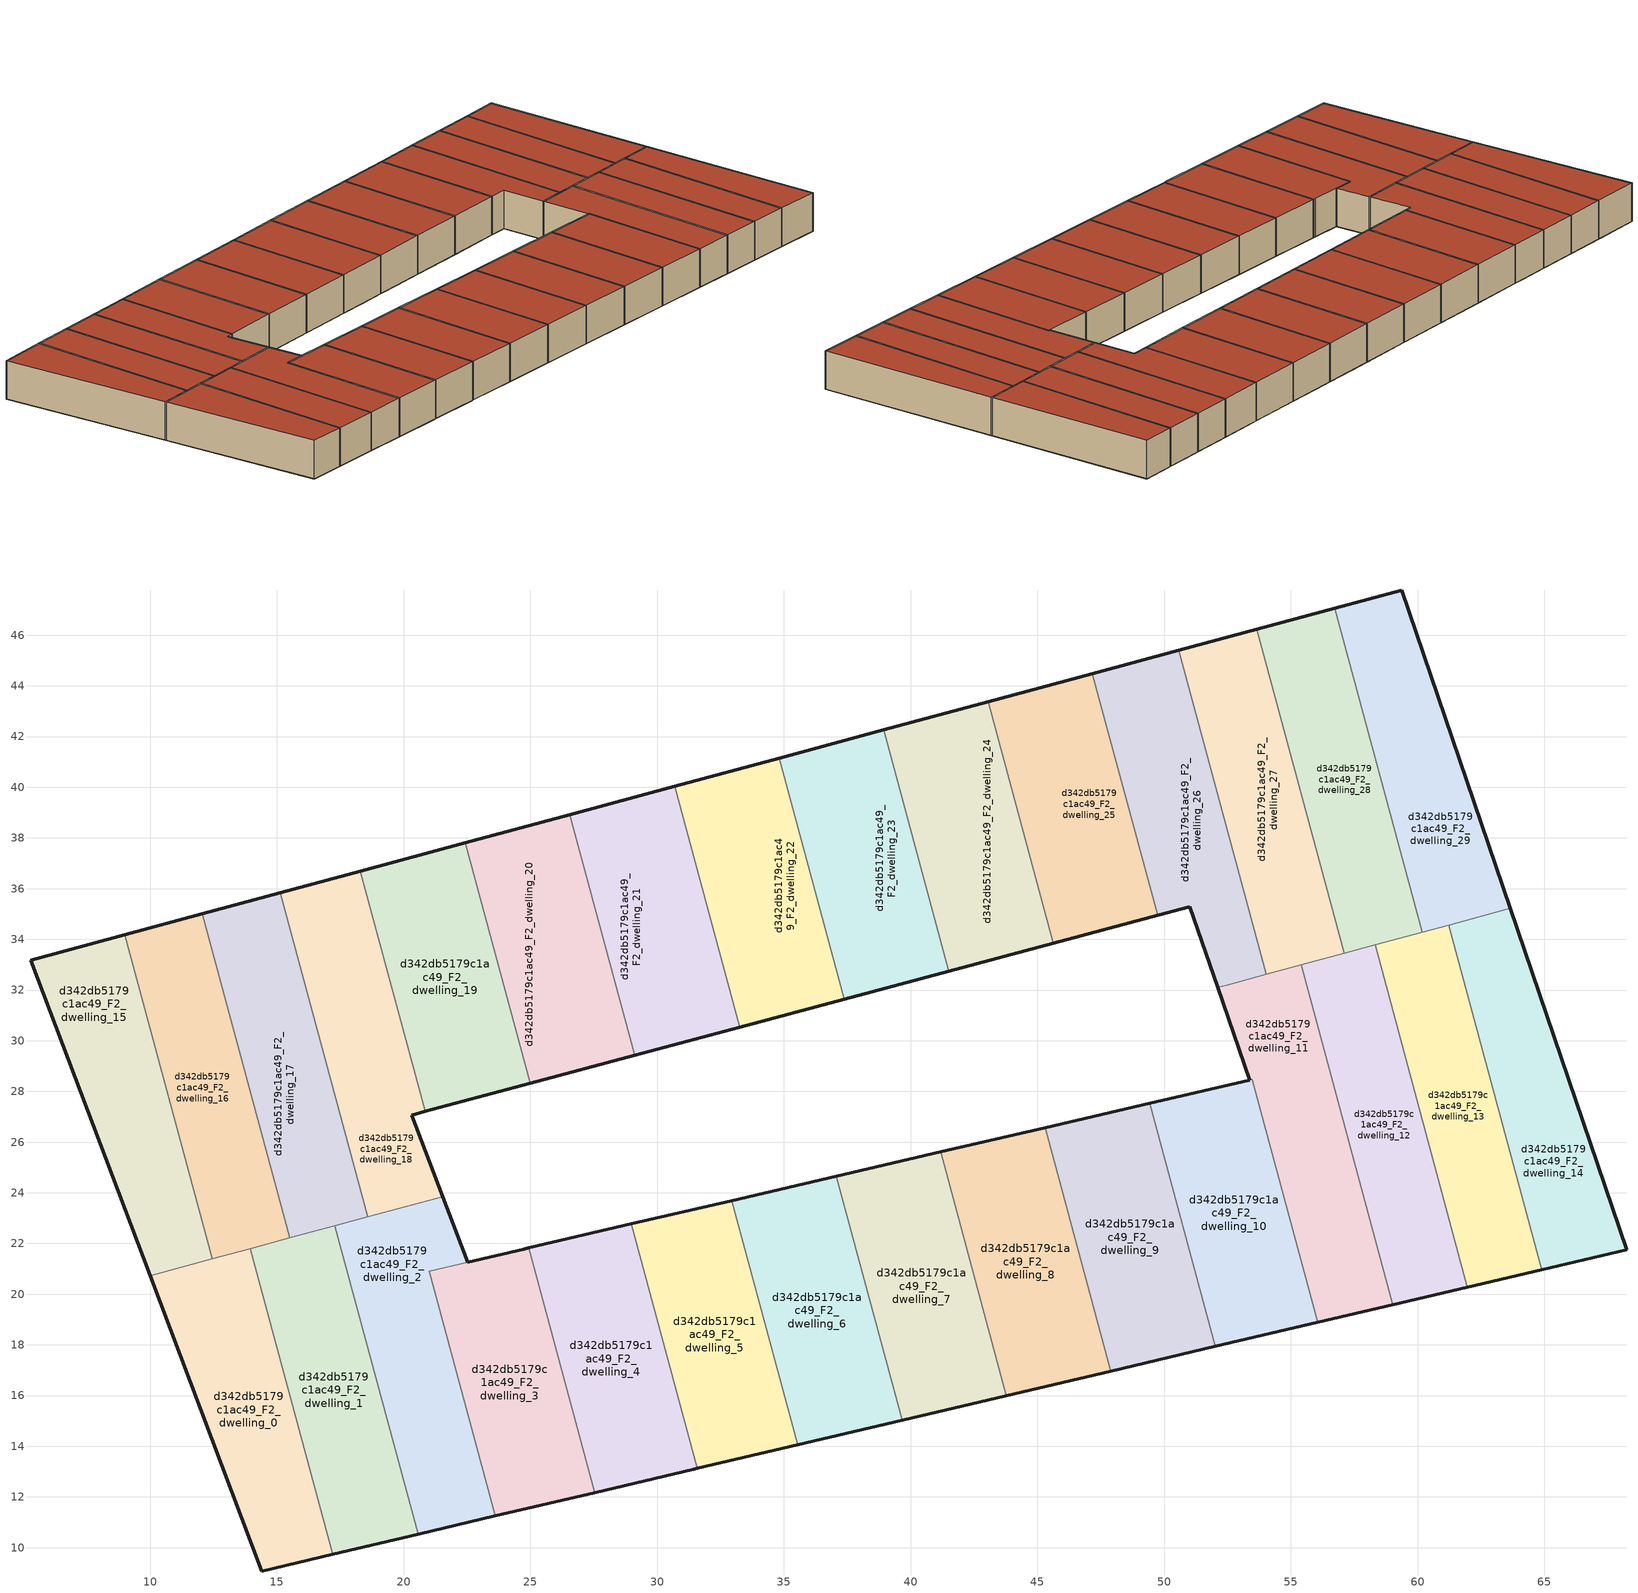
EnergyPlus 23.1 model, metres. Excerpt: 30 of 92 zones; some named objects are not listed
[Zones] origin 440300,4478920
d342db5179c1ac49_F2_dwelling_0
 floor to d342db5179c1ac49_F1_dwelling_0 (EU_floor_Construction): 17.21,9.74 13.95,21.8 10,20.73 14.4,9.08 z6
 wall outside (EU_wall_Construction): 17.21,9.74 14.4,9.08 10,20.73 z6:9
 wall to d342db5179c1ac49_F2_dwelling_1 (EU_wall_Construction): 13.95,21.8 17.21,9.74 z6:9
 wall to d342db5179c1ac49_F2_dwelling_15 (EU_wall_Construction): 10,20.73 12.44,21.39 z6:9
 wall to d342db5179c1ac49_F2_dwelling_16 (EU_wall_Construction): 12.44,21.39 13.95,21.8 z6:9
 roof outside (EU_roof_Construction): 13.95,21.8 17.21,9.74 14.4,9.08 10,20.73 z9
d342db5179c1ac49_F2_dwelling_1
 floor to d342db5179c1ac49_F1_dwelling_1 (EU_floor_Construction): 20.57,10.53 17.29,22.7 13.95,21.8 17.21,9.74 z6
 wall outside (EU_wall_Construction): 20.57,10.53 17.21,9.74 z6:9
 wall to d342db5179c1ac49_F2_dwelling_2 (EU_wall_Construction): 17.29,22.7 20.57,10.53 z6:9
 wall to d342db5179c1ac49_F2_dwelling_17 (EU_wall_Construction): 15.51,22.22 17.29,22.7 z6:9
 wall to d342db5179c1ac49_F2_dwelling_16 (EU_wall_Construction): 13.95,21.8 15.51,22.22 z6:9
 roof outside (EU_roof_Construction): 17.29,22.7 20.57,10.53 17.21,9.74 13.95,21.8 z9
d342db5179c1ac49_F2_dwelling_10
 floor to d342db5179c1ac49_F1_dwelling_10 (EU_floor_Construction): 56.06,18.89 53.48,28.47 53.37,28.45 49.43,27.53 52.02,17.94 z6
 wall outside (EU_wall_Construction): 49.43,27.53 53.37,28.45 / 56.06,18.89 52.02,17.94 z6:9; 53.38,28.45,9 53.37,28.45,6 53.38,28.45,6
 wall to d342db5179c1ac49_F2_dwelling_9 (EU_wall_Construction): 52.02,17.94 49.43,27.53 z6:9
 wall to d342db5179c1ac49_F2_dwelling_11 (EU_wall_Construction): 53.38,28.45 53.48,28.47 56.06,18.89 z6:9
 roof outside (EU_roof_Construction): 53.48,28.47 56.06,18.89 52.02,17.94 49.43,27.53 53.38,28.45 z9
d342db5179c1ac49_F2_dwelling_11
 floor to d342db5179c1ac49_F1_dwelling_11 (EU_floor_Construction): 59.03,19.59 55.41,32.99 52.47,32.2 52.12,32.1 53.38,28.45 53.48,28.47 56.06,18.89 z6
 wall outside (EU_wall_Construction): 53.38,28.45 52.12,32.1 / 59.03,19.59 56.06,18.89 z6:9
 wall to d342db5179c1ac49_F2_dwelling_12 (EU_wall_Construction): 55.41,32.99 59.03,19.59 z6:9
 wall to d342db5179c1ac49_F2_dwelling_26 (EU_wall_Construction): 52.12,32.1 52.47,32.2 54.04,32.62 z6:9
 wall to d342db5179c1ac49_F2_dwelling_27 (EU_wall_Construction): 54.04,32.62 55.41,32.99 z6:9
 roof outside (EU_roof_Construction): 55.41,32.99 59.03,19.59 56.06,18.89 53.48,28.47 53.38,28.45 52.12,32.1 52.47,32.2 z9
d342db5179c1ac49_F2_dwelling_12
 floor to d342db5179c1ac49_F1_dwelling_12 (EU_floor_Construction): 61.97,20.28 58.33,33.78 55.41,32.99 59.03,19.59 z6
 wall outside (EU_wall_Construction): 61.97,20.28 59.03,19.59 z6:9
 wall to d342db5179c1ac49_F2_dwelling_13 (EU_wall_Construction): 58.33,33.78 61.97,20.28 z6:9
 wall to d342db5179c1ac49_F2_dwelling_28 (EU_wall_Construction): 57.11,33.45 58.33,33.78 z6:9
 wall to d342db5179c1ac49_F2_dwelling_27 (EU_wall_Construction): 55.41,32.99 57.11,33.45 z6:9
 roof outside (EU_roof_Construction): 58.33,33.78 61.97,20.28 59.03,19.59 55.41,32.99 z9
d342db5179c1ac49_F2_dwelling_13
 floor to d342db5179c1ac49_F1_dwelling_13 (EU_floor_Construction): 64.89,20.97 61.22,34.56 58.33,33.78 61.97,20.28 z6
 wall outside (EU_wall_Construction): 64.89,20.97 61.97,20.28 z6:9
 wall to d342db5179c1ac49_F2_dwelling_14 (EU_wall_Construction): 61.22,34.56 64.89,20.97 z6:9
 wall to d342db5179c1ac49_F2_dwelling_29 (EU_wall_Construction): 60.18,34.28 61.22,34.56 z6:9
 wall to d342db5179c1ac49_F2_dwelling_28 (EU_wall_Construction): 58.33,33.78 60.18,34.28 z6:9
 roof outside (EU_roof_Construction): 61.22,34.56 64.89,20.97 61.97,20.28 58.33,33.78 z9
d342db5179c1ac49_F2_dwelling_14
 floor to d342db5179c1ac49_F1_dwelling_14 (EU_floor_Construction): 68.24,21.76 63.66,35.22 61.22,34.56 64.89,20.97 z6
 wall outside (EU_wall_Construction): 63.66,35.22 68.24,21.76 64.89,20.97 z6:9
 wall to d342db5179c1ac49_F2_dwelling_29 (EU_wall_Construction): 61.23,34.56 63.66,35.22 z6:9
 roof outside (EU_roof_Construction): 63.66,35.22 68.24,21.76 64.89,20.97 61.22,34.56 z9
d342db5179c1ac49_F2_dwelling_15
 floor to d342db5179c1ac49_F1_dwelling_15 (EU_floor_Construction): 12.25,21.34 8.8,34.13 5.29,33.18 10,20.73 z6
 floor to d342db5179c1ac49_F1_dwelling_16 (EU_floor_Construction): 12.44,21.39 8.99,34.18 8.8,34.13 12.25,21.34 z6
 wall outside (EU_wall_Construction): 10,20.73 5.29,33.18 8.99,34.18 z6:9
 wall to d342db5179c1ac49_F2_dwelling_16 (EU_wall_Construction): 8.99,34.18 12.44,21.39 z6:9
 roof outside (EU_roof_Construction): 8.99,34.18 12.44,21.39 10,20.73 5.29,33.18 z9
d342db5179c1ac49_F2_dwelling_16
 floor to d342db5179c1ac49_F1_dwelling_16 (EU_floor_Construction): 15.13,22.12 11.67,34.91 8.99,34.18 12.44,21.39 z6
 floor to d342db5179c1ac49_F1_dwelling_17 (EU_floor_Construction): 15.51,22.22 12.06,35.01 11.67,34.91 15.13,22.12 z6
 wall outside (EU_wall_Construction): 8.99,34.18 12.06,35.01 z6:9
 wall to d342db5179c1ac49_F2_dwelling_17 (EU_wall_Construction): 12.06,35.01 15.51,22.22 z6:9
 roof outside (EU_roof_Construction): 12.06,35.01 15.51,22.22 12.44,21.39 8.99,34.18 z9
d342db5179c1ac49_F2_dwelling_17
 floor to d342db5179c1ac49_F1_dwelling_18 (EU_floor_Construction): 18.58,23.05 15.13,35.84 14.55,35.68 18,22.89 z6
 floor adiabatic (EU_floor_Construction): 18.58,23.05 18,22.89 14.55,35.68 15.13,35.84 12.06,35.01 15.51,22.22 z6
 wall outside (EU_wall_Construction): 12.06,35.01 15.13,35.84 z6:9
 wall to d342db5179c1ac49_F2_dwelling_18 (EU_wall_Construction): 15.13,35.84 18.58,23.05 z6:9
 wall to d342db5179c1ac49_F2_dwelling_2 (EU_wall_Construction): 18.58,23.05 17.29,22.7 z6:9
 roof outside (EU_roof_Construction): 15.13,35.84 18.58,23.05 15.51,22.22 12.06,35.01 z9
d342db5179c1ac49_F2_dwelling_18
 floor to d342db5179c1ac49_F1_dwelling_18 (EU_floor_Construction): 21.55,23.85 20.32,27.07 19.99,26.98 17.43,36.46 15.13,35.84 18.58,23.05 z6
 floor to d342db5179c1ac49_F1_dwelling_19 (EU_floor_Construction): 20.85,27.21 18.29,36.69 17.43,36.46 19.99,26.99 z6
 wall outside (EU_wall_Construction): 15.13,35.84 18.29,36.69 / 20.85,27.21 20.32,27.07 21.55,23.85 z6:9
 wall to d342db5179c1ac49_F2_dwelling_19 (EU_wall_Construction): 18.29,36.69 20.85,27.21 z6:9
 wall to d342db5179c1ac49_F2_dwelling_2 (EU_wall_Construction): 21.55,23.85 18.58,23.05 z6:9
 roof outside (EU_roof_Construction): 18.29,36.69 20.85,27.21 20.32,27.07 21.55,23.85 18.58,23.05 15.13,35.84 z9
d342db5179c1ac49_F2_dwelling_19
 floor adiabatic (EU_floor_Construction): 24.99,28.32 22.43,37.81 18.29,36.69 20.85,27.21 z6
 wall outside (EU_wall_Construction): 18.29,36.69 22.43,37.81 / 24.99,28.32 20.85,27.21 z6:9
 wall to d342db5179c1ac49_F2_dwelling_20 (EU_wall_Construction): 22.43,37.81 24.99,28.32 z6:9
 roof outside (EU_roof_Construction): 22.43,37.81 24.99,28.32 20.85,27.21 18.29,36.69 z9
d342db5179c1ac49_F2_dwelling_2
 floor to d342db5179c1ac49_F1_dwelling_2 (EU_floor_Construction): 23.62,11.25 21.01,20.91 22.53,21.27 21.55,23.85 17.29,22.7 20.57,10.53 z6
 wall outside (EU_wall_Construction): 21.55,23.85 22.53,21.27 / 23.62,11.25 20.57,10.53 z6:9
 wall to d342db5179c1ac49_F2_dwelling_3 (EU_wall_Construction): 22.53,21.27 21.01,20.91 23.62,11.25 z6:9
 roof outside (EU_roof_Construction): 21.55,23.85 22.53,21.27 21.01,20.91 23.62,11.25 20.57,10.53 17.29,22.7 z9
d342db5179c1ac49_F2_dwelling_20
 floor adiabatic (EU_floor_Construction): 27.57,29.01 25.01,38.51 22.43,37.81 24.99,28.32 z6
 floor to d342db5179c1ac49_F1_dwelling_21 (EU_floor_Construction): 29.12,29.42 26.56,38.92 25.01,38.51 27.57,29.01 z6
 wall outside (EU_wall_Construction): 22.43,37.81 26.56,38.92 / 29.12,29.42 24.99,28.32 z6:9
 wall to d342db5179c1ac49_F2_dwelling_21 (EU_wall_Construction): 26.56,38.92 29.12,29.42 z6:9
 roof outside (EU_roof_Construction): 26.56,38.92 29.12,29.42 24.99,28.32 22.43,37.81 z9
d342db5179c1ac49_F2_dwelling_21
 floor to d342db5179c1ac49_F1_dwelling_21 (EU_floor_Construction): 31.45,30.05 28.88,39.55 26.56,38.92 29.12,29.42 z6
 floor to d342db5179c1ac49_F1_dwelling_22 (EU_floor_Construction): 33.26,30.53 30.69,40.04 28.88,39.55 31.45,30.05 z6
 wall outside (EU_wall_Construction): 26.56,38.92 30.69,40.04 / 33.26,30.53 29.12,29.42 z6:9
 wall to d342db5179c1ac49_F2_dwelling_22 (EU_wall_Construction): 30.69,40.04 33.26,30.53 z6:9
 roof outside (EU_roof_Construction): 30.69,40.04 33.26,30.53 29.12,29.42 26.56,38.92 z9
d342db5179c1ac49_F2_dwelling_22
 floor to d342db5179c1ac49_F1_dwelling_22 (EU_floor_Construction): 35.32,31.08 32.75,40.6 30.69,40.04 33.26,30.53 z6
 floor to d342db5179c1ac49_F1_dwelling_23 (EU_floor_Construction): 37.38,31.63 34.82,41.15 32.75,40.6 35.32,31.08 z6
 wall outside (EU_wall_Construction): 30.69,40.04 34.82,41.15 / 37.38,31.63 33.26,30.53 z6:9
 wall to d342db5179c1ac49_F2_dwelling_23 (EU_wall_Construction): 34.82,41.15 37.38,31.63 z6:9
 roof outside (EU_roof_Construction): 34.82,41.15 37.38,31.63 33.26,30.53 30.69,40.04 z9
d342db5179c1ac49_F2_dwelling_23
 floor to d342db5179c1ac49_F1_dwelling_24 (EU_floor_Construction): 41.51,32.74 38.94,42.26 36.62,41.64 39.19,32.12 z6
 floor to d342db5179c1ac49_F1_dwelling_23 (EU_floor_Construction): 39.19,32.12 36.62,41.64 34.82,41.15 37.38,31.63 z6
 wall outside (EU_wall_Construction): 34.82,41.15 38.94,42.26 / 41.51,32.74 37.38,31.63 z6:9
 wall to d342db5179c1ac49_F2_dwelling_24 (EU_wall_Construction): 38.94,42.26 41.51,32.74 z6:9
 roof outside (EU_roof_Construction): 38.94,42.26 41.51,32.74 37.38,31.63 34.82,41.15 z9
d342db5179c1ac49_F2_dwelling_24
 floor to d342db5179c1ac49_F1_dwelling_24 (EU_floor_Construction): 43.05,33.15 40.48,42.68 38.94,42.26 41.51,32.74 z6
 floor to d342db5179c1ac49_F1_dwelling_25 (EU_floor_Construction): 45.63,33.84 43.05,43.38 40.48,42.68 43.05,33.15 z6
 wall outside (EU_wall_Construction): 38.94,42.26 43.05,43.38 / 45.63,33.84 41.51,32.74 z6:9
 wall to d342db5179c1ac49_F2_dwelling_25 (EU_wall_Construction): 43.05,43.38 45.63,33.84 z6:9
 roof outside (EU_roof_Construction): 43.05,43.38 45.63,33.84 41.51,32.74 38.94,42.26 z9
d342db5179c1ac49_F2_dwelling_25
 floor to d342db5179c1ac49_F1_dwelling_25 (EU_floor_Construction): 46.91,34.18 44.34,43.72 43.05,43.38 45.63,33.84 z6
 floor to d342db5179c1ac49_F1_dwelling_26 (EU_floor_Construction): 49.74,34.94 47.17,44.49 44.34,43.72 46.91,34.18 z6
 wall outside (EU_wall_Construction): 43.05,43.38 47.17,44.49 / 49.74,34.94 45.63,33.84 z6:9
 wall to d342db5179c1ac49_F2_dwelling_26 (EU_wall_Construction): 47.17,44.49 49.74,34.94 z6:9
 roof outside (EU_roof_Construction): 47.17,44.49 49.74,34.94 45.63,33.84 43.05,43.38 z9
d342db5179c1ac49_F2_dwelling_26
 floor to d342db5179c1ac49_F1_dwelling_27 (EU_floor_Construction): 54.04,32.62 50.59,45.41 48.2,44.76 50.77,35.22 51.02,35.28 52.12,32.1 z6
 floor to d342db5179c1ac49_F1_dwelling_26 (EU_floor_Construction): 50.77,35.22 48.2,44.76 47.17,44.49 49.74,34.94 z6
 wall outside (EU_wall_Construction): 52.12,32.1 51.02,35.28 49.74,34.94 / 47.17,44.49 50.59,45.41 z6:9
 wall to d342db5179c1ac49_F2_dwelling_27 (EU_wall_Construction): 50.59,45.41 54.04,32.62 z6:9
 roof outside (EU_roof_Construction): 50.59,45.41 54.04,32.62 52.12,32.1 51.02,35.28 49.74,34.94 47.17,44.49 z9
d342db5179c1ac49_F2_dwelling_27
 floor to d342db5179c1ac49_F1_dwelling_28 (EU_floor_Construction): 57.11,33.45 53.66,46.24 51.16,45.57 54.62,32.78 z6
 floor to d342db5179c1ac49_F1_dwelling_27 (EU_floor_Construction): 54.62,32.78 51.16,45.57 50.59,45.41 54.04,32.62 z6
 wall outside (EU_wall_Construction): 50.59,45.41 53.66,46.24 z6:9
 wall to d342db5179c1ac49_F2_dwelling_28 (EU_wall_Construction): 53.66,46.24 57.11,33.45 z6:9
 roof outside (EU_roof_Construction): 53.66,46.24 57.11,33.45 54.04,32.62 50.59,45.41 z9
d342db5179c1ac49_F2_dwelling_28
 floor to d342db5179c1ac49_F1_dwelling_28 (EU_floor_Construction): 57.49,33.55 54.04,46.34 53.66,46.24 57.11,33.45 z6
 floor to d342db5179c1ac49_F1_dwelling_29 (EU_floor_Construction): 60.18,34.28 56.73,47.07 54.04,46.34 57.49,33.55 z6
 wall outside (EU_wall_Construction): 53.66,46.24 56.73,47.07 z6:9
 wall to d342db5179c1ac49_F2_dwelling_29 (EU_wall_Construction): 56.73,47.07 60.18,34.28 z6:9
 roof outside (EU_roof_Construction): 56.73,47.07 60.18,34.28 57.11,33.45 53.66,46.24 z9
d342db5179c1ac49_F2_dwelling_29
 floor to d342db5179c1ac49_F1_dwelling_30 (EU_floor_Construction): 63.66,35.22 59.38,47.78 56.92,47.12 60.37,34.33 z6
 floor to d342db5179c1ac49_F1_dwelling_29 (EU_floor_Construction): 60.37,34.33 56.92,47.12 56.73,47.07 60.18,34.28 z6
 wall outside (EU_wall_Construction): 56.73,47.07 59.38,47.78 63.66,35.22 z6:9
 roof outside (EU_roof_Construction): 59.38,47.78 63.66,35.22 60.18,34.28 56.73,47.07 z9
d342db5179c1ac49_F2_dwelling_3
 floor to d342db5179c1ac49_F1_dwelling_3 (EU_floor_Construction): 27.34,12.13 24.73,21.78 21.01,20.91 23.62,11.25 z6
 floor to d342db5179c1ac49_F1_dwelling_4 (EU_floor_Construction): 27.53,12.17 24.93,21.83 24.73,21.78 27.34,12.13 z6
 wall outside (EU_wall_Construction): 22.53,21.27 24.73,21.78 24.93,21.83 / 27.53,12.17 23.62,11.25 z6:9
 wall to d342db5179c1ac49_F2_dwelling_4 (EU_wall_Construction): 24.93,21.83 27.53,12.17 z6:9
 roof outside (EU_roof_Construction): 24.93,21.83 27.53,12.17 23.62,11.25 21.01,20.91 24.73,21.78 z9
d342db5179c1ac49_F2_dwelling_4
 floor to d342db5179c1ac49_F1_dwelling_4 (EU_floor_Construction): 31.44,13.09 28.84,22.74 24.93,21.83 27.53,12.17 z6
 floor to d342db5179c1ac49_F1_dwelling_5 (EU_floor_Construction): 31.59,13.13 28.99,22.77 28.84,22.74 31.44,13.09 z6
 wall outside (EU_wall_Construction): 31.59,13.12 31.44,13.09 27.53,12.17 / 24.93,21.83 28.99,22.77 z6:9
 wall to d342db5179c1ac49_F2_dwelling_5 (EU_wall_Construction): 28.99,22.77 31.59,13.12 z6:9
 roof outside (EU_roof_Construction): 28.99,22.77 31.59,13.12 31.44,13.09 27.53,12.17 24.93,21.83 z9
d342db5179c1ac49_F2_dwelling_5
 floor to d342db5179c1ac49_F1_dwelling_5 (EU_floor_Construction): 35.55,14.06 32.95,23.69 28.99,22.77 31.59,13.13 z6
 wall outside (EU_wall_Construction): 35.55,14.06 31.59,13.12 / 28.99,22.77 32.95,23.69 z6:9
 wall to d342db5179c1ac49_F2_dwelling_6 (EU_wall_Construction): 32.95,23.69 35.55,14.06 z6:9
 roof outside (EU_roof_Construction): 32.95,23.69 35.55,14.06 31.59,13.12 28.99,22.77 z9
d342db5179c1ac49_F2_dwelling_6
 floor to d342db5179c1ac49_F1_dwelling_6 (EU_floor_Construction): 39.66,15.03 37.06,24.65 32.95,23.69 35.55,14.06 z6
 wall outside (EU_wall_Construction): 32.95,23.69 37.06,24.65 / 39.66,15.03 35.55,14.06 z6:9
 wall to d342db5179c1ac49_F2_dwelling_7 (EU_wall_Construction): 37.06,24.65 39.66,15.03 z6:9
 roof outside (EU_roof_Construction): 37.06,24.65 39.66,15.03 35.55,14.06 32.95,23.69 z9
d342db5179c1ac49_F2_dwelling_7
 floor to d342db5179c1ac49_F1_dwelling_7 (EU_floor_Construction): 43.78,16 41.18,25.61 37.06,24.65 39.66,15.03 z6
 wall outside (EU_wall_Construction): 37.06,24.65 41.18,25.61 / 43.78,16 39.66,15.03 z6:9
 wall to d342db5179c1ac49_F2_dwelling_8 (EU_wall_Construction): 41.18,25.61 43.78,16 z6:9
 roof outside (EU_roof_Construction): 41.18,25.61 43.78,16 39.66,15.03 37.06,24.65 z9
d342db5179c1ac49_F2_dwelling_8
 floor to d342db5179c1ac49_F1_dwelling_8 (EU_floor_Construction): 47.9,16.97 45.3,26.57 41.18,25.61 43.78,16 z6
 wall outside (EU_wall_Construction): 41.18,25.61 45.3,26.57 / 47.9,16.97 43.78,16 z6:9
 wall to d342db5179c1ac49_F2_dwelling_9 (EU_wall_Construction): 45.3,26.57 47.9,16.97 z6:9
 roof outside (EU_roof_Construction): 45.3,26.57 47.9,16.97 43.78,16 41.18,25.61 z9
d342db5179c1ac49_F2_dwelling_9
 floor to d342db5179c1ac49_F1_dwelling_9 (EU_floor_Construction): 52.02,17.94 49.43,27.53 45.3,26.57 47.9,16.97 z6
 wall outside (EU_wall_Construction): 45.3,26.57 49.43,27.53 / 52.02,17.94 47.9,16.97 z6:9
 roof outside (EU_roof_Construction): 49.43,27.53 52.02,17.94 47.9,16.97 45.3,26.57 z9
[Building]
EU S2 Campaign: North Axis=0; Terrain=City; Solar Distribution=FullExterior
[Site:Location]
Madrid: Latitude=40.5; Longitude=-3.5; Time Zone=1; Elevation=609
[SizingPeriod:WeatherFileDays]
AnnualSizingPeriod: Begin Month=1; Begin Day of Month=1; End Month=12; End Day of Month=31; Day of Week for Start Day=Monday; Use Weather File Daylight Saving Period=No; Use Weather File Rain and Snow Indicators=No
[MATERIAL]
EU_InternalMass_Material: Roughness=MediumRough; Thickness=0.1; Conductivity=1; Density=1800; Specific Heat=900; Thermal Absorptance=0.9; Solar Absorptance=0.7; Visible Absorptance=0.7
[MATERIAL:NOMASS] Roughness=MediumRough; Thermal Absorptance=0.9; Solar Absorptance=0.7; Visible Absorptance=0.7
Name | Thermal Resistance
EU_wall_NoMass | 1.60022
EU_roof_NoMass | 1.57597
EU_floor_NoMass | 0.470652
[CONSTRUCTION]
EU_wall_Construction: EU_wall_NoMass
EU_roof_Construction: EU_roof_NoMass
EU_floor_Construction: EU_floor_NoMass
EU_InternalMass_Construction: EU_InternalMass_Material
[ZONE] Type=1; Multiplier=1; Ceiling Height=autocalculate; Floor Area=autocalculate; Part of Total Floor Area=Yes
Name | Volume
d342db5179c1ac49_F2_dwelling_0 | 130.05
d342db5179c1ac49_F2_dwelling_1 | 130.138
d342db5179c1ac49_F2_dwelling_10 | 123.63
d342db5179c1ac49_F2_dwelling_11 | 129.029
d342db5179c1ac49_F2_dwelling_12 | 126.326
d342db5179c1ac49_F2_dwelling_13 | 126.302
d342db5179c1ac49_F2_dwelling_14 | 126.346
d342db5179c1ac49_F2_dwelling_15 | 126.304
d342db5179c1ac49_F2_dwelling_16; d342db5179c1ac49_F2_dwelling_17; d342db5179c1ac49_F2_dwelling_27; d342db5179c1ac49_F2_dwelling_28 | 126.333
d342db5179c1ac49_F2_dwelling_18 | 126.328
d342db5179c1ac49_F2_dwelling_19; d342db5179c1ac49_F2_dwelling_25 | 126.315
d342db5179c1ac49_F2_dwelling_2 | 130.365
d342db5179c1ac49_F2_dwelling_20; d342db5179c1ac49_F2_dwelling_8 | 126.316
d342db5179c1ac49_F2_dwelling_21; d342db5179c1ac49_F2_dwelling_24 | 126.322
d342db5179c1ac49_F2_dwelling_22 | 126.339
d342db5179c1ac49_F2_dwelling_23 | 126.318
d342db5179c1ac49_F2_dwelling_26 | 126.327
d342db5179c1ac49_F2_dwelling_29; d342db5179c1ac49_F2_dwelling_9 | 126.312
d342db5179c1ac49_F2_dwelling_3 | 120.693
d342db5179c1ac49_F2_dwelling_4 | 124.814
d342db5179c1ac49_F2_dwelling_5 | 121.834
d342db5179c1ac49_F2_dwelling_6 | 126.349
d342db5179c1ac49_F2_dwelling_7 | 126.301
[INTERNALMASS] Construction=EU_InternalMass_Construction
Name | Zone or ZoneList | Surface Area
d342db5179c1ac49_F2_dwelling_0_EU_InternalMass | d342db5179c1ac49_F2_dwelling_0 | 43.3554
d342db5179c1ac49_F2_dwelling_1_EU_InternalMass | d342db5179c1ac49_F2_dwelling_1 | 43.3796
d342db5179c1ac49_F2_dwelling_2_EU_InternalMass | d342db5179c1ac49_F2_dwelling_2 | 43.4492
d342db5179c1ac49_F2_dwelling_3_EU_InternalMass | d342db5179c1ac49_F2_dwelling_3 | 40.2455
d342db5179c1ac49_F2_dwelling_4_EU_InternalMass | d342db5179c1ac49_F2_dwelling_4 | 41.6042
d342db5179c1ac49_F2_dwelling_5_EU_InternalMass | d342db5179c1ac49_F2_dwelling_5 | 40.609
d342db5179c1ac49_F2_dwelling_6_EU_InternalMass | d342db5179c1ac49_F2_dwelling_6 | 42.1163
d342db5179c1ac49_F2_dwelling_7_EU_InternalMass | d342db5179c1ac49_F2_dwelling_7 | 42.1004
d342db5179c1ac49_F2_dwelling_8_EU_InternalMass | d342db5179c1ac49_F2_dwelling_8 | 42.1055
d342db5179c1ac49_F2_dwelling_9_EU_InternalMass | d342db5179c1ac49_F2_dwelling_9 | 42.1043
d342db5179c1ac49_F2_dwelling_10_EU_InternalMass | d342db5179c1ac49_F2_dwelling_10 | 41.2133
d342db5179c1ac49_F2_dwelling_11_EU_InternalMass | d342db5179c1ac49_F2_dwelling_11 | 43.0095
d342db5179c1ac49_F2_dwelling_12_EU_InternalMass | d342db5179c1ac49_F2_dwelling_12 | 42.1085
d342db5179c1ac49_F2_dwelling_13_EU_InternalMass | d342db5179c1ac49_F2_dwelling_13 | 42.1006
d342db5179c1ac49_F2_dwelling_14_EU_InternalMass | d342db5179c1ac49_F2_dwelling_14 | 42.1152
d342db5179c1ac49_F2_dwelling_15_EU_InternalMass | d342db5179c1ac49_F2_dwelling_15 | 42.1015
d342db5179c1ac49_F2_dwelling_16_EU_InternalMass | d342db5179c1ac49_F2_dwelling_16 | 42.111
d342db5179c1ac49_F2_dwelling_17_EU_InternalMass | d342db5179c1ac49_F2_dwelling_17 | 42.1108
d342db5179c1ac49_F2_dwelling_18_EU_InternalMass | d342db5179c1ac49_F2_dwelling_18 | 42.1095
d342db5179c1ac49_F2_dwelling_19_EU_InternalMass | d342db5179c1ac49_F2_dwelling_19 | 42.1051
d342db5179c1ac49_F2_dwelling_20_EU_InternalMass | d342db5179c1ac49_F2_dwelling_20 | 42.1051
d342db5179c1ac49_F2_dwelling_21_EU_InternalMass | d342db5179c1ac49_F2_dwelling_21 | 42.1073
d342db5179c1ac49_F2_dwelling_22_EU_InternalMass | d342db5179c1ac49_F2_dwelling_22 | 42.113
d342db5179c1ac49_F2_dwelling_23_EU_InternalMass | d342db5179c1ac49_F2_dwelling_23 | 42.1059
d342db5179c1ac49_F2_dwelling_24_EU_InternalMass | d342db5179c1ac49_F2_dwelling_24 | 42.1073
d342db5179c1ac49_F2_dwelling_25_EU_InternalMass | d342db5179c1ac49_F2_dwelling_25 | 42.1049
d342db5179c1ac49_F2_dwelling_26_EU_InternalMass | d342db5179c1ac49_F2_dwelling_26 | 42.1092
d342db5179c1ac49_F2_dwelling_27_EU_InternalMass | d342db5179c1ac49_F2_dwelling_27 | 42.111
d342db5179c1ac49_F2_dwelling_28_EU_InternalMass | d342db5179c1ac49_F2_dwelling_28 | 42.111
d342db5179c1ac49_F2_dwelling_29_EU_InternalMass | d342db5179c1ac49_F2_dwelling_29 | 42.1039
[OTHEREQUIPMENT] Fuel Type=Electricity; Design Level Calculation Method=Watts/Area; Power per Zone Floor Area=1; Fraction Latent=0; Fraction Radiant=0; Fraction Lost=0; Carbon Dioxide Generation Rate=0; EndUse Subcategory=EU_Step8_InternalGains
Name | Zone or ZoneList or Space or SpaceList | Schedule
EU_Step8_InternalGain_d342db5179c1ac49_F2_dwelling_0_f000 | d342db5179c1ac49_F2_dwelling_0 | EU_Step8_GainSchedule_d342db5179c1ac49_F2_dwelling_0_f000
EU_Step8_InternalGain_d342db5179c1ac49_F2_dwelling_1_f000 | d342db5179c1ac49_F2_dwelling_1 | EU_Step8_GainSchedule_d342db5179c1ac49_F2_dwelling_1_f000
EU_Step8_InternalGain_d342db5179c1ac49_F2_dwelling_2_f000 | d342db5179c1ac49_F2_dwelling_2 | EU_Step8_GainSchedule_d342db5179c1ac49_F2_dwelling_2_f000
EU_Step8_InternalGain_d342db5179c1ac49_F2_dwelling_3_f000 | d342db5179c1ac49_F2_dwelling_3 | EU_Step8_GainSchedule_d342db5179c1ac49_F2_dwelling_3_f000
EU_Step8_InternalGain_d342db5179c1ac49_F2_dwelling_4_f000 | d342db5179c1ac49_F2_dwelling_4 | EU_Step8_GainSchedule_d342db5179c1ac49_F2_dwelling_4_f000
EU_Step8_InternalGain_d342db5179c1ac49_F2_dwelling_5_f000 | d342db5179c1ac49_F2_dwelling_5 | EU_Step8_GainSchedule_d342db5179c1ac49_F2_dwelling_5_f000
EU_Step8_InternalGain_d342db5179c1ac49_F2_dwelling_6_f000 | d342db5179c1ac49_F2_dwelling_6 | EU_Step8_GainSchedule_d342db5179c1ac49_F2_dwelling_6_f000
EU_Step8_InternalGain_d342db5179c1ac49_F2_dwelling_7_f000 | d342db5179c1ac49_F2_dwelling_7 | EU_Step8_GainSchedule_d342db5179c1ac49_F2_dwelling_7_f000
EU_Step8_InternalGain_d342db5179c1ac49_F2_dwelling_8_f000 | d342db5179c1ac49_F2_dwelling_8 | EU_Step8_GainSchedule_d342db5179c1ac49_F2_dwelling_8_f000
EU_Step8_InternalGain_d342db5179c1ac49_F2_dwelling_9_f000 | d342db5179c1ac49_F2_dwelling_9 | EU_Step8_GainSchedule_d342db5179c1ac49_F2_dwelling_9_f000
EU_Step8_InternalGain_d342db5179c1ac49_F2_dwelling_10_f000 | d342db5179c1ac49_F2_dwelling_10 | EU_Step8_GainSchedule_d342db5179c1ac49_F2_dwelling_10_f000
EU_Step8_InternalGain_d342db5179c1ac49_F2_dwelling_11_f000 | d342db5179c1ac49_F2_dwelling_11 | EU_Step8_GainSchedule_d342db5179c1ac49_F2_dwelling_11_f000
EU_Step8_InternalGain_d342db5179c1ac49_F2_dwelling_12_f000 | d342db5179c1ac49_F2_dwelling_12 | EU_Step8_GainSchedule_d342db5179c1ac49_F2_dwelling_12_f000
EU_Step8_InternalGain_d342db5179c1ac49_F2_dwelling_13_f000 | d342db5179c1ac49_F2_dwelling_13 | EU_Step8_GainSchedule_d342db5179c1ac49_F2_dwelling_13_f000
EU_Step8_InternalGain_d342db5179c1ac49_F2_dwelling_14_f000 | d342db5179c1ac49_F2_dwelling_14 | EU_Step8_GainSchedule_d342db5179c1ac49_F2_dwelling_14_f000
EU_Step8_InternalGain_d342db5179c1ac49_F2_dwelling_15_f000 | d342db5179c1ac49_F2_dwelling_15 | EU_Step8_GainSchedule_d342db5179c1ac49_F2_dwelling_15_f000
EU_Step8_InternalGain_d342db5179c1ac49_F2_dwelling_16_f000 | d342db5179c1ac49_F2_dwelling_16 | EU_Step8_GainSchedule_d342db5179c1ac49_F2_dwelling_16_f000
EU_Step8_InternalGain_d342db5179c1ac49_F2_dwelling_17_f000 | d342db5179c1ac49_F2_dwelling_17 | EU_Step8_GainSchedule_d342db5179c1ac49_F2_dwelling_17_f000
EU_Step8_InternalGain_d342db5179c1ac49_F2_dwelling_18_f000 | d342db5179c1ac49_F2_dwelling_18 | EU_Step8_GainSchedule_d342db5179c1ac49_F2_dwelling_18_f000
EU_Step8_InternalGain_d342db5179c1ac49_F2_dwelling_19_f000 | d342db5179c1ac49_F2_dwelling_19 | EU_Step8_GainSchedule_d342db5179c1ac49_F2_dwelling_19_f000
EU_Step8_InternalGain_d342db5179c1ac49_F2_dwelling_20_f000 | d342db5179c1ac49_F2_dwelling_20 | EU_Step8_GainSchedule_d342db5179c1ac49_F2_dwelling_20_f000
EU_Step8_InternalGain_d342db5179c1ac49_F2_dwelling_21_f000 | d342db5179c1ac49_F2_dwelling_21 | EU_Step8_GainSchedule_d342db5179c1ac49_F2_dwelling_21_f000
EU_Step8_InternalGain_d342db5179c1ac49_F2_dwelling_22_f000 | d342db5179c1ac49_F2_dwelling_22 | EU_Step8_GainSchedule_d342db5179c1ac49_F2_dwelling_22_f000
EU_Step8_InternalGain_d342db5179c1ac49_F2_dwelling_23_f000 | d342db5179c1ac49_F2_dwelling_23 | EU_Step8_GainSchedule_d342db5179c1ac49_F2_dwelling_23_f000
EU_Step8_InternalGain_d342db5179c1ac49_F2_dwelling_24_f000 | d342db5179c1ac49_F2_dwelling_24 | EU_Step8_GainSchedule_d342db5179c1ac49_F2_dwelling_24_f000
EU_Step8_InternalGain_d342db5179c1ac49_F2_dwelling_25_f000 | d342db5179c1ac49_F2_dwelling_25 | EU_Step8_GainSchedule_d342db5179c1ac49_F2_dwelling_25_f000
EU_Step8_InternalGain_d342db5179c1ac49_F2_dwelling_26_f000 | d342db5179c1ac49_F2_dwelling_26 | EU_Step8_GainSchedule_d342db5179c1ac49_F2_dwelling_26_f000
EU_Step8_InternalGain_d342db5179c1ac49_F2_dwelling_27_f000 | d342db5179c1ac49_F2_dwelling_27 | EU_Step8_GainSchedule_d342db5179c1ac49_F2_dwelling_27_f000
EU_Step8_InternalGain_d342db5179c1ac49_F2_dwelling_28_f000 | d342db5179c1ac49_F2_dwelling_28 | EU_Step8_GainSchedule_d342db5179c1ac49_F2_dwelling_28_f000
EU_Step8_InternalGain_d342db5179c1ac49_F2_dwelling_29_f000 | d342db5179c1ac49_F2_dwelling_29 | EU_Step8_GainSchedule_d342db5179c1ac49_F2_dwelling_29_f000
[ZONEVENTILATION:DESIGNFLOWRATE] Schedule=EU_AlwaysOn; Design Flow Rate Calculation Method=AirChanges/Hour; Air Changes per Hour=0.480704; Ventilation Type=Natural; Fan Pressure Rise=0; Fan Total Efficiency=1; Constant Term Coefficient=1; Temperature Term Coefficient=0; Velocity Term Coefficient=0; Velocity Squared Term Coefficient=0; Minimum Indoor Temperature=-100; Maximum Indoor Temperature=100; Delta Temperature=-100; Minimum Outdoor Temperature=-100; Maximum Outdoor Temperature=100; Maximum Wind Speed=40
Name | Zone or ZoneList or Space or SpaceList
EU_ConstantAir_d342db5179c1ac49_F2_dwelling_0 | d342db5179c1ac49_F2_dwelling_0
EU_ConstantAir_d342db5179c1ac49_F2_dwelling_1 | d342db5179c1ac49_F2_dwelling_1
EU_ConstantAir_d342db5179c1ac49_F2_dwelling_2 | d342db5179c1ac49_F2_dwelling_2
EU_ConstantAir_d342db5179c1ac49_F2_dwelling_3 | d342db5179c1ac49_F2_dwelling_3
EU_ConstantAir_d342db5179c1ac49_F2_dwelling_4 | d342db5179c1ac49_F2_dwelling_4
EU_ConstantAir_d342db5179c1ac49_F2_dwelling_5 | d342db5179c1ac49_F2_dwelling_5
EU_ConstantAir_d342db5179c1ac49_F2_dwelling_6 | d342db5179c1ac49_F2_dwelling_6
EU_ConstantAir_d342db5179c1ac49_F2_dwelling_7 | d342db5179c1ac49_F2_dwelling_7
EU_ConstantAir_d342db5179c1ac49_F2_dwelling_8 | d342db5179c1ac49_F2_dwelling_8
EU_ConstantAir_d342db5179c1ac49_F2_dwelling_9 | d342db5179c1ac49_F2_dwelling_9
EU_ConstantAir_d342db5179c1ac49_F2_dwelling_10 | d342db5179c1ac49_F2_dwelling_10
EU_ConstantAir_d342db5179c1ac49_F2_dwelling_11 | d342db5179c1ac49_F2_dwelling_11
EU_ConstantAir_d342db5179c1ac49_F2_dwelling_12 | d342db5179c1ac49_F2_dwelling_12
EU_ConstantAir_d342db5179c1ac49_F2_dwelling_13 | d342db5179c1ac49_F2_dwelling_13
EU_ConstantAir_d342db5179c1ac49_F2_dwelling_14 | d342db5179c1ac49_F2_dwelling_14
EU_ConstantAir_d342db5179c1ac49_F2_dwelling_15 | d342db5179c1ac49_F2_dwelling_15
EU_ConstantAir_d342db5179c1ac49_F2_dwelling_16 | d342db5179c1ac49_F2_dwelling_16
EU_ConstantAir_d342db5179c1ac49_F2_dwelling_17 | d342db5179c1ac49_F2_dwelling_17
EU_ConstantAir_d342db5179c1ac49_F2_dwelling_18 | d342db5179c1ac49_F2_dwelling_18
EU_ConstantAir_d342db5179c1ac49_F2_dwelling_19 | d342db5179c1ac49_F2_dwelling_19
EU_ConstantAir_d342db5179c1ac49_F2_dwelling_20 | d342db5179c1ac49_F2_dwelling_20
EU_ConstantAir_d342db5179c1ac49_F2_dwelling_21 | d342db5179c1ac49_F2_dwelling_21
EU_ConstantAir_d342db5179c1ac49_F2_dwelling_22 | d342db5179c1ac49_F2_dwelling_22
EU_ConstantAir_d342db5179c1ac49_F2_dwelling_23 | d342db5179c1ac49_F2_dwelling_23
EU_ConstantAir_d342db5179c1ac49_F2_dwelling_24 | d342db5179c1ac49_F2_dwelling_24
EU_ConstantAir_d342db5179c1ac49_F2_dwelling_25 | d342db5179c1ac49_F2_dwelling_25
EU_ConstantAir_d342db5179c1ac49_F2_dwelling_26 | d342db5179c1ac49_F2_dwelling_26
EU_ConstantAir_d342db5179c1ac49_F2_dwelling_27 | d342db5179c1ac49_F2_dwelling_27
EU_ConstantAir_d342db5179c1ac49_F2_dwelling_28 | d342db5179c1ac49_F2_dwelling_28
EU_ConstantAir_d342db5179c1ac49_F2_dwelling_29 | d342db5179c1ac49_F2_dwelling_29
[HVACTEMPLATE:ZONE:IDEALLOADSAIRSYSTEM] System Availability Schedule=EU_AlwaysOn; Maximum Heating Supply Air Temperature=50; Minimum Cooling Supply Air Temperature=13; Maximum Heating Supply Air Humidity Ratio=0.0156; Minimum Cooling Supply Air Humidity Ratio=0.0077; Heating Limit=NoLimit; Cooling Limit=NoLimit; Heating Availability Schedule=EU_AlwaysOn; Cooling Availability Schedule=EU_CoolingOff; Dehumidification Control Type=ConstantSensibleHeatRatio; Cooling Sensible Heat Ratio=0.7; Dehumidification Setpoint=60; Humidification Control Type=None; Humidification Setpoint=30; Outdoor Air Method=None; Outdoor Air Flow Rate per Person=0.00944; Outdoor Air Flow Rate per Zone Floor Area=0; Outdoor Air Flow Rate per Zone=0; Demand Controlled Ventilation Type=None; Outdoor Air Economizer Type=NoEconomizer; Heat Recovery Type=None; Sensible Heat Recovery Effectiveness=0.7; Latent Heat Recovery Effectiveness=0.65
Name | Template Thermostat
d342db5179c1ac49_F2_dwelling_0 | EU_HeatOnly_d342db5179c1ac49_F2_dwelling_0
d342db5179c1ac49_F2_dwelling_1 | EU_HeatOnly_d342db5179c1ac49_F2_dwelling_1
d342db5179c1ac49_F2_dwelling_2 | EU_HeatOnly_d342db5179c1ac49_F2_dwelling_2
d342db5179c1ac49_F2_dwelling_3 | EU_HeatOnly_d342db5179c1ac49_F2_dwelling_3
d342db5179c1ac49_F2_dwelling_4 | EU_HeatOnly_d342db5179c1ac49_F2_dwelling_4
d342db5179c1ac49_F2_dwelling_5 | EU_HeatOnly_d342db5179c1ac49_F2_dwelling_5
d342db5179c1ac49_F2_dwelling_6 | EU_HeatOnly_d342db5179c1ac49_F2_dwelling_6
d342db5179c1ac49_F2_dwelling_7 | EU_HeatOnly_d342db5179c1ac49_F2_dwelling_7
d342db5179c1ac49_F2_dwelling_8 | EU_HeatOnly_d342db5179c1ac49_F2_dwelling_8
d342db5179c1ac49_F2_dwelling_9 | EU_HeatOnly_d342db5179c1ac49_F2_dwelling_9
d342db5179c1ac49_F2_dwelling_10 | EU_HeatOnly_d342db5179c1ac49_F2_dwelling_10
d342db5179c1ac49_F2_dwelling_11 | EU_HeatOnly_d342db5179c1ac49_F2_dwelling_11
d342db5179c1ac49_F2_dwelling_12 | EU_HeatOnly_d342db5179c1ac49_F2_dwelling_12
d342db5179c1ac49_F2_dwelling_13 | EU_HeatOnly_d342db5179c1ac49_F2_dwelling_13
d342db5179c1ac49_F2_dwelling_14 | EU_HeatOnly_d342db5179c1ac49_F2_dwelling_14
d342db5179c1ac49_F2_dwelling_15 | EU_HeatOnly_d342db5179c1ac49_F2_dwelling_15
d342db5179c1ac49_F2_dwelling_16 | EU_HeatOnly_d342db5179c1ac49_F2_dwelling_16
d342db5179c1ac49_F2_dwelling_17 | EU_HeatOnly_d342db5179c1ac49_F2_dwelling_17
d342db5179c1ac49_F2_dwelling_18 | EU_HeatOnly_d342db5179c1ac49_F2_dwelling_18
d342db5179c1ac49_F2_dwelling_19 | EU_HeatOnly_d342db5179c1ac49_F2_dwelling_19
d342db5179c1ac49_F2_dwelling_20 | EU_HeatOnly_d342db5179c1ac49_F2_dwelling_20
d342db5179c1ac49_F2_dwelling_21 | EU_HeatOnly_d342db5179c1ac49_F2_dwelling_21
d342db5179c1ac49_F2_dwelling_22 | EU_HeatOnly_d342db5179c1ac49_F2_dwelling_22
d342db5179c1ac49_F2_dwelling_23 | EU_HeatOnly_d342db5179c1ac49_F2_dwelling_23
d342db5179c1ac49_F2_dwelling_24 | EU_HeatOnly_d342db5179c1ac49_F2_dwelling_24
d342db5179c1ac49_F2_dwelling_25 | EU_HeatOnly_d342db5179c1ac49_F2_dwelling_25
d342db5179c1ac49_F2_dwelling_26 | EU_HeatOnly_d342db5179c1ac49_F2_dwelling_26
d342db5179c1ac49_F2_dwelling_27 | EU_HeatOnly_d342db5179c1ac49_F2_dwelling_27
d342db5179c1ac49_F2_dwelling_28 | EU_HeatOnly_d342db5179c1ac49_F2_dwelling_28
d342db5179c1ac49_F2_dwelling_29 | EU_HeatOnly_d342db5179c1ac49_F2_dwelling_29
[SIZING:ZONE] Zone Cooling Design Supply Air Temperature Input Method=SupplyAirTemperature; Zone Cooling Design Supply Air Temperature=13; Zone Heating Design Supply Air Temperature Input Method=SupplyAirTemperature; Zone Heating Design Supply Air Temperature=50; Zone Cooling Design Supply Air Humidity Ratio=0.008; Zone Heating Design Supply Air Humidity Ratio=0.008; Cooling Design Air Flow Method=DesignDay; Cooling Design Air Flow Rate=0; Cooling Minimum Air Flow per Zone Floor Area=0.000762; Cooling Minimum Air Flow=0; Cooling Minimum Air Flow Fraction=0.2; Heating Design Air Flow Method=DesignDay; Heating Design Air Flow Rate=0; Heating Maximum Air Flow per Zone Floor Area=0.002032; Heating Maximum Air Flow=0.141576; Heating Maximum Air Flow Fraction=0.3; Account for Dedicated Outdoor Air System=No; Dedicated Outdoor Air System Control Strategy=NeutralSupplyAir; Dedicated Outdoor Air Low Setpoint Temperature for Design=autosize; Dedicated Outdoor Air High Setpoint Temperature for Design=autosize; Zone Load Sizing Method=Sensible Load Only No Latent Load; Zone Latent Cooling Design Supply Air Humidity Ratio Input Method=HumidityRatioDifference; Zone Cooling Design Supply Air Humidity Ratio Difference=0.005; Zone Latent Heating Design Supply Air Humidity Ratio Input Method=HumidityRatioDifference; Zone Humidification Design Supply Air Humidity Ratio Difference=0.005
d342db5179c1ac49_F2_dwelling_0; d342db5179c1ac49_F2_dwelling_1; d342db5179c1ac49_F2_dwelling_2; d342db5179c1ac49_F2_dwelling_3; d342db5179c1ac49_F2_dwelling_4; d342db5179c1ac49_F2_dwelling_5; d342db5179c1ac49_F2_dwelling_6; d342db5179c1ac49_F2_dwelling_7; d342db5179c1ac49_F2_dwelling_8; d342db5179c1ac49_F2_dwelling_9; d342db5179c1ac49_F2_dwelling_10; d342db5179c1ac49_F2_dwelling_11; d342db5179c1ac49_F2_dwelling_12; d342db5179c1ac49_F2_dwelling_13; d342db5179c1ac49_F2_dwelling_14; d342db5179c1ac49_F2_dwelling_15; d342db5179c1ac49_F2_dwelling_16; d342db5179c1ac49_F2_dwelling_17; d342db5179c1ac49_F2_dwelling_18; d342db5179c1ac49_F2_dwelling_19; d342db5179c1ac49_F2_dwelling_20; d342db5179c1ac49_F2_dwelling_21; d342db5179c1ac49_F2_dwelling_22; d342db5179c1ac49_F2_dwelling_23; d342db5179c1ac49_F2_dwelling_24; d342db5179c1ac49_F2_dwelling_25; d342db5179c1ac49_F2_dwelling_26; d342db5179c1ac49_F2_dwelling_27; d342db5179c1ac49_F2_dwelling_28; d342db5179c1ac49_F2_dwelling_29
[SCHEDULE:CONSTANT]
Name | Hourly Value
EU_AlwaysOn | 1
EU_CoolingOff | 0
[SCHEDULE:FILE] Column Number=1; Rows to Skip at Top=0; Number of Hours of Data=8760; Column Separator=Comma; Interpolate to Timestep=No; Minutes per Item=60; Adjust Schedule for Daylight Savings=Yes
Name | File
EU_Step8_GainSchedule_d342db5179c1ac49_F2_dwelling_0_f000 | ../../schedules/d342db5179c1ac49/d342db5179c1ac49_F2_dwelling_0_f000_gain.csv
EU_Step8_GainSchedule_d342db5179c1ac49_F2_dwelling_1_f000 | ../../schedules/d342db5179c1ac49/d342db5179c1ac49_F2_dwelling_1_f000_gain.csv
EU_Step8_GainSchedule_d342db5179c1ac49_F2_dwelling_2_f000 | ../../schedules/d342db5179c1ac49/d342db5179c1ac49_F2_dwelling_2_f000_gain.csv
EU_Step8_GainSchedule_d342db5179c1ac49_F2_dwelling_3_f000 | ../../schedules/d342db5179c1ac49/d342db5179c1ac49_F2_dwelling_3_f000_gain.csv
EU_Step8_GainSchedule_d342db5179c1ac49_F2_dwelling_4_f000 | ../../schedules/d342db5179c1ac49/d342db5179c1ac49_F2_dwelling_4_f000_gain.csv
EU_Step8_GainSchedule_d342db5179c1ac49_F2_dwelling_5_f000 | ../../schedules/d342db5179c1ac49/d342db5179c1ac49_F2_dwelling_5_f000_gain.csv
EU_Step8_GainSchedule_d342db5179c1ac49_F2_dwelling_6_f000 | ../../schedules/d342db5179c1ac49/d342db5179c1ac49_F2_dwelling_6_f000_gain.csv
EU_Step8_GainSchedule_d342db5179c1ac49_F2_dwelling_7_f000 | ../../schedules/d342db5179c1ac49/d342db5179c1ac49_F2_dwelling_7_f000_gain.csv
EU_Step8_GainSchedule_d342db5179c1ac49_F2_dwelling_8_f000 | ../../schedules/d342db5179c1ac49/d342db5179c1ac49_F2_dwelling_8_f000_gain.csv
EU_Step8_GainSchedule_d342db5179c1ac49_F2_dwelling_9_f000 | ../../schedules/d342db5179c1ac49/d342db5179c1ac49_F2_dwelling_9_f000_gain.csv
EU_Step8_GainSchedule_d342db5179c1ac49_F2_dwelling_10_f000 | ../../schedules/d342db5179c1ac49/d342db5179c1ac49_F2_dwelling_10_f000_gain.csv
EU_Step8_GainSchedule_d342db5179c1ac49_F2_dwelling_11_f000 | ../../schedules/d342db5179c1ac49/d342db5179c1ac49_F2_dwelling_11_f000_gain.csv
EU_Step8_GainSchedule_d342db5179c1ac49_F2_dwelling_12_f000 | ../../schedules/d342db5179c1ac49/d342db5179c1ac49_F2_dwelling_12_f000_gain.csv
EU_Step8_GainSchedule_d342db5179c1ac49_F2_dwelling_13_f000 | ../../schedules/d342db5179c1ac49/d342db5179c1ac49_F2_dwelling_13_f000_gain.csv
EU_Step8_GainSchedule_d342db5179c1ac49_F2_dwelling_14_f000 | ../../schedules/d342db5179c1ac49/d342db5179c1ac49_F2_dwelling_14_f000_gain.csv
EU_Step8_GainSchedule_d342db5179c1ac49_F2_dwelling_15_f000 | ../../schedules/d342db5179c1ac49/d342db5179c1ac49_F2_dwelling_15_f000_gain.csv
EU_Step8_GainSchedule_d342db5179c1ac49_F2_dwelling_16_f000 | ../../schedules/d342db5179c1ac49/d342db5179c1ac49_F2_dwelling_16_f000_gain.csv
EU_Step8_GainSchedule_d342db5179c1ac49_F2_dwelling_17_f000 | ../../schedules/d342db5179c1ac49/d342db5179c1ac49_F2_dwelling_17_f000_gain.csv
EU_Step8_GainSchedule_d342db5179c1ac49_F2_dwelling_18_f000 | ../../schedules/d342db5179c1ac49/d342db5179c1ac49_F2_dwelling_18_f000_gain.csv
EU_Step8_GainSchedule_d342db5179c1ac49_F2_dwelling_19_f000 | ../../schedules/d342db5179c1ac49/d342db5179c1ac49_F2_dwelling_19_f000_gain.csv
EU_Step8_GainSchedule_d342db5179c1ac49_F2_dwelling_20_f000 | ../../schedules/d342db5179c1ac49/d342db5179c1ac49_F2_dwelling_20_f000_gain.csv
EU_Step8_GainSchedule_d342db5179c1ac49_F2_dwelling_21_f000 | ../../schedules/d342db5179c1ac49/d342db5179c1ac49_F2_dwelling_21_f000_gain.csv
EU_Step8_GainSchedule_d342db5179c1ac49_F2_dwelling_22_f000 | ../../schedules/d342db5179c1ac49/d342db5179c1ac49_F2_dwelling_22_f000_gain.csv
EU_Step8_GainSchedule_d342db5179c1ac49_F2_dwelling_23_f000 | ../../schedules/d342db5179c1ac49/d342db5179c1ac49_F2_dwelling_23_f000_gain.csv
EU_Step8_GainSchedule_d342db5179c1ac49_F2_dwelling_24_f000 | ../../schedules/d342db5179c1ac49/d342db5179c1ac49_F2_dwelling_24_f000_gain.csv
EU_Step8_GainSchedule_d342db5179c1ac49_F2_dwelling_25_f000 | ../../schedules/d342db5179c1ac49/d342db5179c1ac49_F2_dwelling_25_f000_gain.csv
EU_Step8_GainSchedule_d342db5179c1ac49_F2_dwelling_26_f000 | ../../schedules/d342db5179c1ac49/d342db5179c1ac49_F2_dwelling_26_f000_gain.csv
EU_Step8_GainSchedule_d342db5179c1ac49_F2_dwelling_27_f000 | ../../schedules/d342db5179c1ac49/d342db5179c1ac49_F2_dwelling_27_f000_gain.csv
EU_Step8_GainSchedule_d342db5179c1ac49_F2_dwelling_28_f000 | ../../schedules/d342db5179c1ac49/d342db5179c1ac49_F2_dwelling_28_f000_gain.csv
EU_Step8_GainSchedule_d342db5179c1ac49_F2_dwelling_29_f000 | ../../schedules/d342db5179c1ac49/d342db5179c1ac49_F2_dwelling_29_f000_gain.csv
